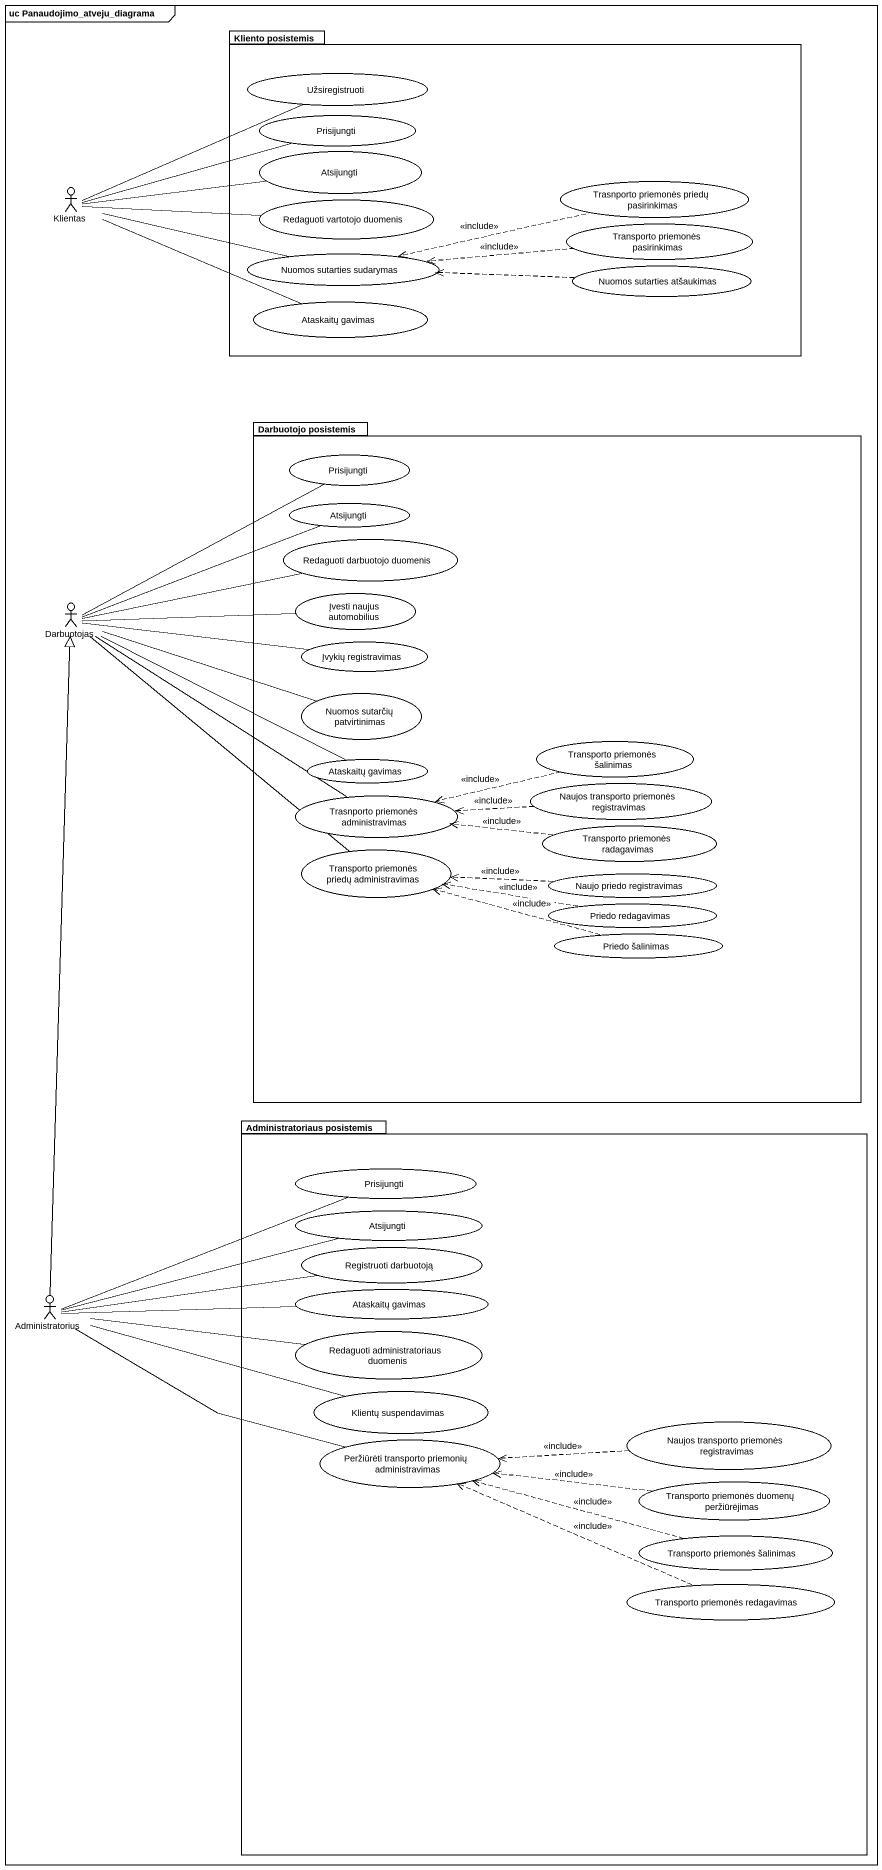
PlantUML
@startuml
mainframe uc Panaudojimo_atveju_diagrama
package "Kliento posistemis" as Kliento_posistemis {
  usecase Užsiregistruoti
  usecase Prisijungti
  usecase Atsijungti
  usecase "Redaguoti vartotojo duomenis" as Redaguoti_vartotojo_duomenis
  usecase "Trasnporto priemonės priedų pasirinkimas" as Trasnporto_priemonės_priedų
  usecase "Transporto priemonės pasirinkimas" as Transporto_priemonės
  usecase "Nuomos sutarties sudarymas" as Nuomos_sutarties_sudarymas
  usecase "Nuomos sutarties atšaukimas" as Nuomos_sutarties_atšaukimas
  usecase "Ataskaitų gavimas" as Ataskaitų_gavimas
}
actor Klientas
package "Darbuotojo posistemis" as Darbuotojo_posistemis {
  usecase "Prisijungti" as Prisijungti_2
  usecase "Atsijungti" as Atsijungti_2
  usecase "Redaguoti darbuotojo duomenis" as Redaguoti_darbuotojo
  usecase "Įvesti naujus automobilius" as Įvesti_naujus_automobilius
  usecase "Įvykių registravimas" as Įvykių_registravimas
  usecase "Nuomos sutarčių patvirtinimas" as Nuomos_sutarčių
  usecase "Transporto priemonės šalinimas" as Transporto_priemonės_2
  usecase "Ataskaitų gavimas" as Ataskaitų_gavimas_2
  usecase "Naujos transporto priemonės registravimas" as Naujos_transporto_priemonės
  usecase "Trasnporto priemonės administravimas" as Trasnporto_priemonės
  usecase "Transporto priemonės radagavimas" as Transporto_priemonės_3
  usecase "Transporto priemonės priedų administravimas" as Transporto_priemonės_priedų
  usecase "Naujo priedo registravimas" as Naujo_priedo_registravimas
  usecase "Priedo redagavimas" as Priedo_redagavimas
  usecase "Priedo šalinimas" as Priedo_šalinimas
}
actor Darbuotojas
package "Administratoriaus posistemis" as Administratoriaus_posistemis {
  usecase "Prisijungti" as Prisijungti_3
  usecase "Atsijungti" as Atsijungti_3
  usecase "Registruoti darbuotoją" as Registruoti_darbuotoją
  usecase "Ataskaitų gavimas" as Ataskaitų_gavimas_3
  usecase "Redaguoti administratoriaus duomenis" as Redaguoti_administratoriaus
  usecase "Klientų suspendavimas" as Klientų_suspendavimas
  usecase "Peržiūrėti transporto priemonių administravimas" as Peržiūrėti_transporto
  usecase "Naujos transporto priemonės registravimas" as Naujos_transporto_priemonės_2
  usecase "Transporto priemonės duomenų peržiūrėjimas" as Transporto_priemonės_4
  usecase "Transporto priemonės šalinimas" as Transporto_priemonės_5
  usecase "Transporto priemonės redagavimas" as Transporto_priemonės_6
}
actor Administratorius
Klientas -right- Užsiregistruoti
Klientas -right- Prisijungti
Klientas -right- Atsijungti
Klientas -right- Redaguoti_vartotojo_duomenis
Klientas -right- Nuomos_sutarties_sudarymas
Klientas -right- Ataskaitų_gavimas
Trasnporto_priemonės_priedų .left.> Nuomos_sutarties_sudarymas : <<include>>
Transporto_priemonės .left.> Nuomos_sutarties_sudarymas : <<include>>
Nuomos_sutarties_atšaukimas .left.> Nuomos_sutarties_sudarymas
Darbuotojas -right- Prisijungti_2
Darbuotojas -right- Atsijungti_2
Darbuotojas -right- Redaguoti_darbuotojo
Darbuotojas -right- Įvesti_naujus_automobilius
Darbuotojas -right- Įvykių_registravimas
Darbuotojas -right- Nuomos_sutarčių
Darbuotojas -right- Ataskaitų_gavimas_2
Darbuotojas -- Trasnporto_priemonės
Darbuotojas -- Transporto_priemonės_priedų
Transporto_priemonės_2 .left.> Trasnporto_priemonės : <<include>>
Naujos_transporto_priemonės .left.> Trasnporto_priemonės : <<include>>
Transporto_priemonės_3 .left.> Trasnporto_priemonės : <<include>>
Naujo_priedo_registravimas .left.> Transporto_priemonės_priedų : <<include>>
Priedo_redagavimas .left.> Transporto_priemonės_priedų : <<include>>
Priedo_šalinimas .left.> Transporto_priemonės_priedų : <<include>>
Administratorius -up-|> Darbuotojas
Administratorius -right- Prisijungti_3
Administratorius -right- Atsijungti_3
Administratorius -right- Registruoti_darbuotoją
Administratorius -right- Ataskaitų_gavimas_3
Administratorius -right- Redaguoti_administratoriaus
Administratorius -right- Klientų_suspendavimas
Administratorius -right- Peržiūrėti_transporto
Naujos_transporto_priemonės_2 .left.> Peržiūrėti_transporto : <<include>>
Transporto_priemonės_4 .left.> Peržiūrėti_transporto : <<include>>
Transporto_priemonės_5 .left.> Peržiūrėti_transporto : <<include>>
Transporto_priemonės_6 .left.> Peržiūrėti_transporto : <<include>>
@enduml
